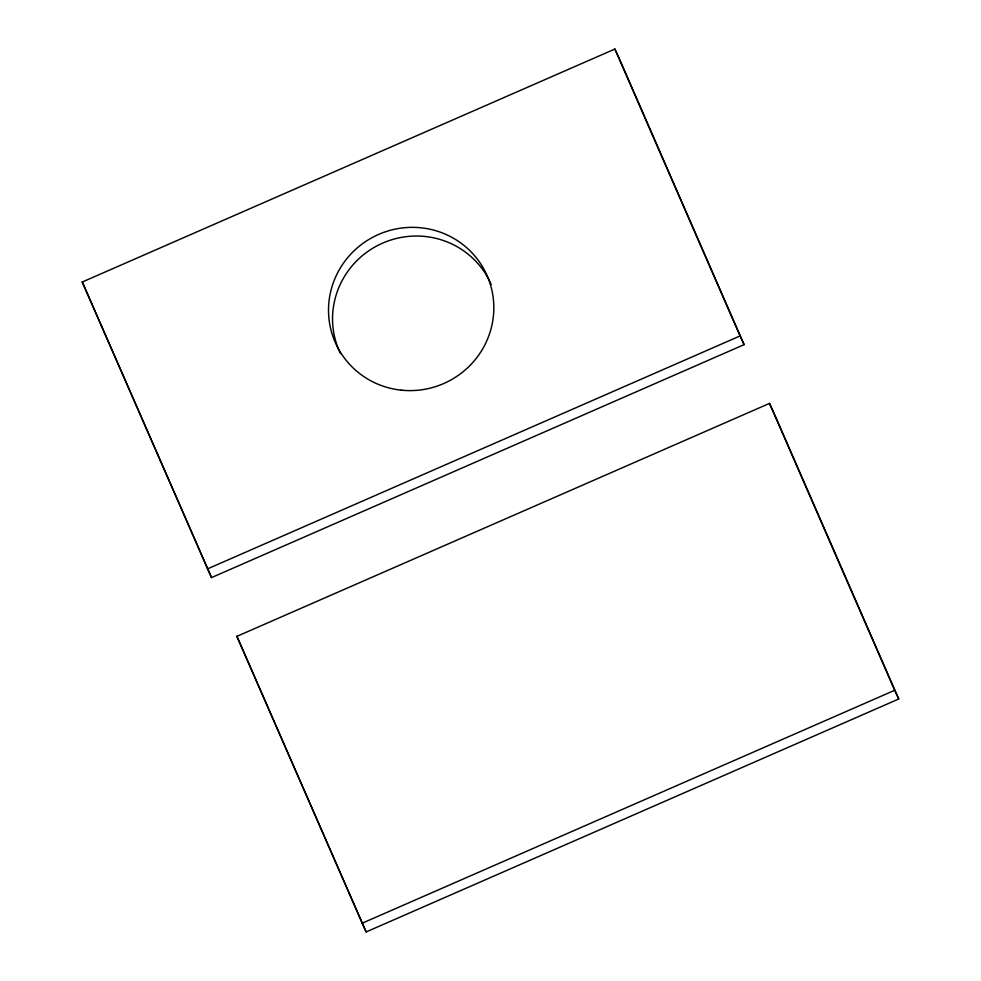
<?xml version="1.0" encoding="UTF-8"?>
<svg xmlns="http://www.w3.org/2000/svg" width="981" height="981" viewBox="0 0 981 981"><rect width="100%" height="100%" fill="white"/><g stroke="black" fill="none" stroke-linecap="round" stroke-linejoin="round"><path stroke-width="1.47" d="M82.269 282.013L614.879 49.05L618.913 57.744L744.101 344.65L211.504 577.601L82.269 282.013L211.504 577.601M207.469 568.906L740.066 335.943L744.101 344.65M236.899 636.35L769.496 403.399L773.531 412.094L898.731 698.987L366.121 931.95L236.899 636.35L366.121 931.95M362.087 923.256L894.684 690.293L898.731 698.987M614.879 49.05L740.066 335.943M769.496 403.399L894.684 690.293M340.444 353.577A82.931 81.349 -24.9 0 1 381.302 243.717A82.931 81.349 -24.9 0 1 491.187 284.441M401.352 390.168A82.931 81.349 -24.9 0 0 487.152 275.747A82.931 81.349 -24.9 0 0 345.005 261.02A82.931 81.349 -24.9 0 0 401.352 390.168"/></g></svg>
